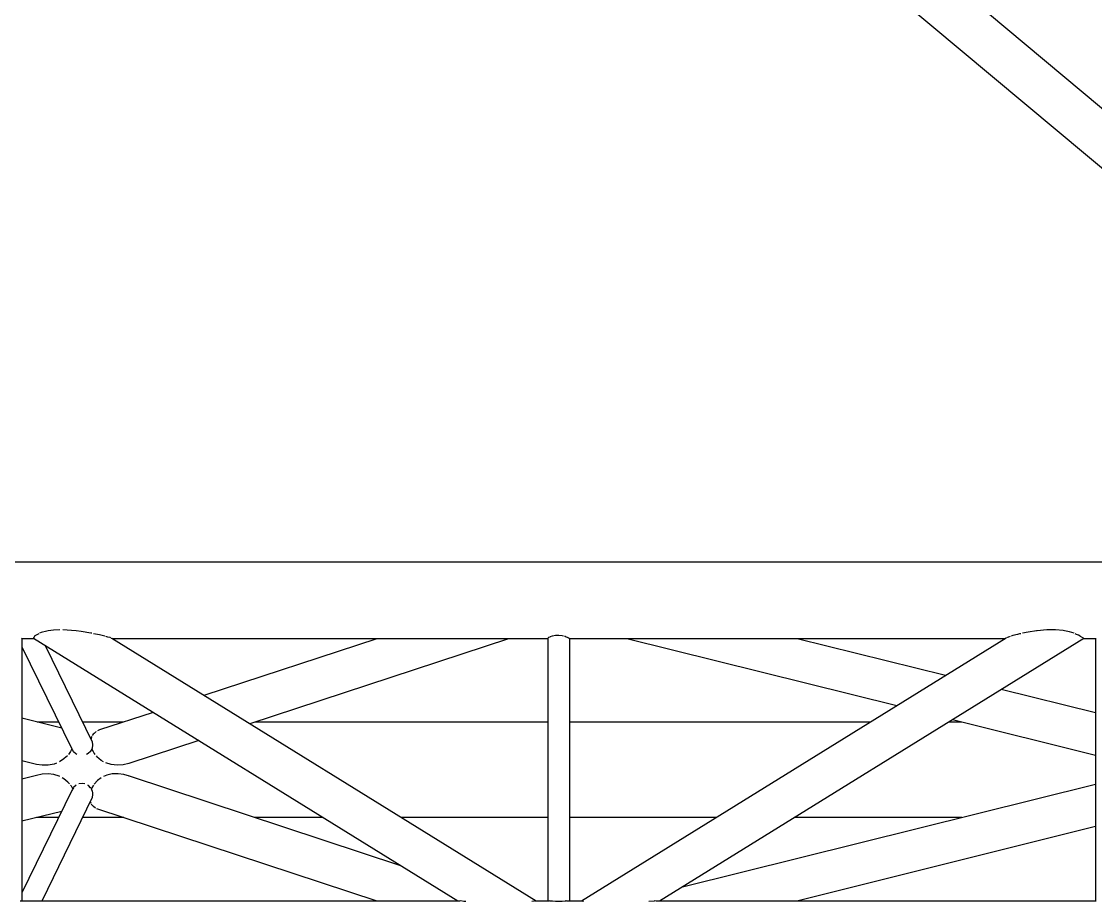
# Model space of a CAD drawing. Header units: millimetres. Extents: x 150209.93 to 150215.05, y 136675.65 to 136679.93.
# Drawn here: x 150211.1227 to 150211.2369, y 136678.7649 to 136678.8585 of the extents above; entities that cross this region are included whole.
import ezdxf

# ---------------------------------------------------------------- set-up
doc = ezdxf.new("R2010")
doc.units = ezdxf.units.MM
doc.header["$LTSCALE"] = 0.25
doc.linetypes.add('CENTER', pattern=[50.8, 31.75, -6.35, 6.35, -6.35])
doc.linetypes.add('XKITLINE00', pattern=[0])

# ---------------------------------------------------------------- blocks, each defined once
blk = doc.blocks.new('çatıı')
at = {"color": 8, "linetype": 'CENTER'}
blk.add_line((10096.38, 17290.27), (11839.99, 15830.27), dxfattribs=at)
at = {"color": 8, "linetype": 'XKITLINE00'}
for p, q in [((11763.8, 15909.97), (10139.3, 17270.22)), ((11763.8, 15878.19), (10108.5, 17264.24)), ((11718.61, 15850.57), (10454.11, 15850.57)), ((10985.9, 15813.99), (10982.94, 15813.26)), ((10986.69, 15814.07), (10985.9, 15813.99)), ((10989.5, 15814.55), (10986.69, 15814.07)), ((10992.93, 15814.67), (10989.5, 15814.55)), ((10998.96, 15814.41), (10994.5, 15814.67)), ((11001.46, 15814.07), (10998.96, 15814.41)), ((11004.22, 15813.79), (11001.46, 15814.07)), ((11512.07, 15814.07), (11507.54, 15813.45)), ((11512.36, 15814.13), (11512.07, 15814.07)), ((11517.43, 15814.62), (11512.36, 15814.13)), ((11522.09, 15814.68), (11517.43, 15814.62)), ((11526.1, 15814.28), (11522.09, 15814.68)), ((11526.9, 15814.07), (11526.1, 15814.28)), ((11529.56, 15813.63), (11526.9, 15814.07)), ((10972.49, 15810.27), (10972.63, 15810.09)), ((10972.73, 15810.06), (10972.63, 15810.09)), ((10972.73, 15810.06), (10972.73, 15670.57)), ((10979.1, 15809.97), (10972.73, 15809.97)), ((10978.8, 15810.27), (10978.79, 15810.17)), ((11204.46, 15670.57), (10978.79, 15810.17)), ((10978.86, 15810.68), (10978.81, 15810.35)), ((10979.21, 15810.84), (10978.86, 15810.68)), ((10979.38, 15811.17), (10979.21, 15810.84)), ((10979.51, 15811.45), (10979.44, 15811.3)), ((10980.9, 15812.18), (10979.51, 15811.45)), ((10980.97, 15812.28), (10980.9, 15812.18)), ((10981.73, 15812.65), (10980.97, 15812.28)), ((10982.94, 15813.26), (10982.09, 15812.84)), ((11009.26, 15812.98), (11004.22, 15813.79)), ((11009.9, 15812.84), (11009.26, 15812.98)), ((11012.83, 15812.18), (11010.72, 15812.65)), ((11013.84, 15812.01), (11012.83, 15812.18)), ((11016.81, 15811.3), (11013.84, 15812.01)), ((11018.32, 15810.84), (11017.33, 15811.18)), ((11019.56, 15810.53), (11018.32, 15810.84)), ((11019.9, 15810.35), (11019.56, 15810.53)), ((11020.39, 15810.09), (11020.04, 15810.27)), ((11020.44, 15810.07), (11020.39, 15810.09)), ((11245.95, 15670.57), (11020.44, 15810.07)), ((11252.32, 15809.97), (11020.59, 15809.97)), ((11161.29, 15809.97), (11069.45, 15779.75)), ((11231.36, 15809.97), (11093.78, 15764.7)), ((11252.36, 15810.27), (11252.32, 15810.23)), ((11252.32, 15810.23), (11252.32, 15670.57)), ((11252.6, 15810.59), (11252.41, 15810.35)), ((11253.23, 15810.84), (11252.6, 15810.59)), ((11253.41, 15810.96), (11253.23, 15810.84)), ((11254.02, 15811.17), (11253.41, 15810.96)), ((11254.67, 15811.4), (11254.39, 15811.3)), ((11256.26, 15811.64), (11254.67, 15811.4)), ((11258.02, 15811.67), (11256.26, 15811.64)), ((11259.78, 15811.49), (11258.02, 15811.67)), ((11260.53, 15811.3), (11259.78, 15811.49)), ((11261.37, 15811.1), (11261.06, 15811.17)), ((11261.97, 15810.84), (11261.37, 15811.1)), ((11262.63, 15810.68), (11261.97, 15810.84)), ((11263.44, 15810.33), (11262.63, 15810.68)), ((11263.48, 15810.27), (11263.62, 15810.09)), ((11263.72, 15810.06), (11263.62, 15810.09)), ((11263.72, 15810.06), (11263.72, 15670.57)), ((11495.45, 15809.97), (11263.72, 15809.97)), ((11495.93, 15810.27), (11270.09, 15670.57)), ((11437.68, 15774.24), (11294.22, 15809.97)), ((11537.06, 15810.05), (11311.58, 15670.57)), ((11463.69, 15790.33), (11384.83, 15809.97)), ((11496.92, 15810.8), (11496.06, 15810.35)), ((11497.08, 15810.84), (11496.92, 15810.8)), ((11498.07, 15811.17), (11497.08, 15810.84)), ((11499.45, 15811.64), (11498.46, 15811.3)), ((11501.84, 15812.18), (11499.45, 15811.64)), ((11503.02, 15812.52), (11501.84, 15812.18)), ((11503.67, 15812.65), (11503.02, 15812.52)), ((11507.54, 15813.45), (11504.56, 15812.84)), ((11532.06, 15812.84), (11529.56, 15813.63)), ((11533.22, 15812.18), (11532.46, 15812.65)), ((11534.35, 15811.83), (11533.22, 15812.18)), ((11535.22, 15811.3), (11534.35, 15811.83)), ((11535.76, 15810.98), (11535.44, 15811.17)), ((11535.76, 15810.98), (11535.82, 15810.84)), ((11536.74, 15810.41), (11535.82, 15810.84)), ((11536.74, 15810.41), (11536.74, 15810.35)), ((11536.75, 15810.27), (11536.77, 15810.09)), ((11537.06, 15810.05), (11536.77, 15810.09)), ((11543.31, 15809.97), (11536.94, 15809.97)), ((11543.34, 15810.28), (11543.31, 15810.23)), ((11543.31, 15810.23), (11543.31, 15670.57)), ((10972.73, 15805.69), (10999.24, 15751.39)), ((10985.02, 15806.32), (11010, 15755.12)), ((11543.31, 15770.51), (11493.27, 15782.97)), ((11042.37, 15770.84), (11013.96, 15761.49)), ((10993.94, 15762.39), (10972.73, 15767.67)), ((10992.33, 15765.67), (10980.73, 15765.67)), ((11026.66, 15765.67), (11004.85, 15765.67)), ((11252.32, 15765.67), (11096.73, 15765.67)), ((11423.83, 15765.67), (11263.72, 15765.67)), ((11472.09, 15765.67), (11465.32, 15765.67)), ((11543.31, 15747.94), (11467.26, 15766.88)), ((11009.48, 15756.87), (11009.36, 15756.44)), ((11009.55, 15757.55), (11009.48, 15756.87)), ((11009.79, 15757.97), (11009.55, 15757.55)), ((11010.49, 15759.23), (11010.07, 15758.48)), ((11011.03, 15759.68), (11010.49, 15759.23)), ((11011.93, 15760.55), (11011.03, 15759.68)), ((11012.04, 15760.6), (11011.93, 15760.55)), ((11013.96, 15761.49), (11012.94, 15761.02)), ((10999.3, 15751.4), (10998.56, 15750.09)), ((10999.19, 15751.62), (10999.24, 15751.39)), ((10999.24, 15751.39), (10999.31, 15751.23)), ((10999.34, 15751.3), (10999.31, 15751.23)), ((10999.31, 15751.23), (10999.93, 15750.09)), ((11009.85, 15751.34), (11009.19, 15750.19)), ((11010, 15751.74), (11009.85, 15751.34)), ((11009.87, 15751.36), (11009.9, 15751.23)), ((11009.9, 15751.23), (11010.58, 15750.09)), ((11010, 15755.12), (11010.21, 15753.58)), ((11010.18, 15753.41), (11010, 15751.74)), ((11010.21, 15753.58), (11010.18, 15753.41)), ((11066.69, 15755.79), (11029.6, 15743.59)), ((10994.93, 15746.05), (10992.75, 15744.61)), ((10995.16, 15746.3), (10994.93, 15746.05)), ((10996.86, 15747.79), (10995.16, 15746.3)), ((10998.55, 15750.06), (10997.41, 15748.47)), ((10998.56, 15750.09), (10998.55, 15750.06)), ((11001.27, 15748.75), (11000.02, 15749.92)), ((11001.88, 15748.47), (11001.27, 15748.75)), ((11007.93, 15748.95), (11007, 15748.47)), ((11009.09, 15750.09), (11007.93, 15748.95)), ((11009.19, 15750.19), (11009.09, 15750.09)), ((11010.58, 15750.09), (11011.06, 15749.05)), ((11011.06, 15749.05), (11011.53, 15748.47)), ((11012.09, 15747.79), (11012.71, 15747.03)), ((11013.66, 15746.3), (11012.71, 15747.03)), ((11014.81, 15745.28), (11013.66, 15746.3)), ((10980.39, 15743.19), (10972.73, 15745.1)), ((10983.54, 15742.71), (10980.39, 15743.19)), ((10986.72, 15742.78), (10983.54, 15742.71)), ((10989.78, 15743.38), (10986.72, 15742.78)), ((10991.1, 15743.9), (10989.78, 15743.38)), ((11016.04, 15744.61), (11014.81, 15745.28)), ((11020.21, 15743.04), (11017.33, 15743.92)), ((11023.32, 15742.68), (11020.21, 15743.04)), ((11026.51, 15742.87), (11023.32, 15742.68)), ((11029.6, 15743.59), (11026.51, 15742.87)), ((10980.51, 15737.34), (10972.73, 15735.4)), ((10983.51, 15738.04), (10980.51, 15737.34)), ((10986.61, 15738.21), (10983.51, 15738.04)), ((10989.65, 15737.83), (10986.61, 15738.21)), ((10992.49, 15736.93), (10989.65, 15737.83)), ((10992.91, 15736.7), (10992.49, 15736.93)), ((10994.98, 15735.55), (10994.16, 15736.01)), ((10996.04, 15734.61), (10994.98, 15735.55)), ((10997.12, 15733.79), (10996.04, 15734.61)), ((11012.86, 15734.61), (11011.03, 15732.75)), ((11012.9, 15734.65), (11012.86, 15734.61)), ((11014.76, 15736.01), (11012.9, 15734.65)), ((11017.74, 15737.42), (11016.1, 15736.7)), ((11020.68, 15738.08), (11017.74, 15737.42)), ((11023.78, 15738.2), (11020.68, 15738.08)), ((11026.88, 15737.78), (11023.78, 15738.2)), ((11029.82, 15736.83), (11026.88, 15737.78)), ((11029.91, 15736.78), (11029.82, 15736.83)), ((11174.1, 15689.35), (11029.82, 15736.83)), ((10999.3, 15729.29), (10972.73, 15674.86)), ((10997.12, 15733.79), (10997.95, 15732.81)), ((10998.51, 15732.15), (10998.86, 15731.75)), ((10998.86, 15731.75), (10999.33, 15730.8)), ((10999.3, 15729.29), (10999.25, 15729.04)), ((10999.61, 15729.89), (10999.3, 15729.29)), ((10999.33, 15730.8), (10999.78, 15730.13)), ((10999.8, 15730.25), (10999.61, 15729.89)), ((11000.1, 15730.8), (10999.8, 15730.25)), ((10999.8, 15730.25), (10999.82, 15730.22)), ((11001.44, 15732.13), (11000.18, 15730.96)), ((11001.48, 15732.15), (11001.44, 15732.13)), ((11003.01, 15732.85), (11002.93, 15732.81)), ((11004.77, 15733.06), (11003.01, 15732.85)), ((11006.12, 15732.81), (11004.77, 15733.06)), ((11008.1, 15731.92), (11007.65, 15732.15)), ((11009.22, 15730.8), (11008.1, 15731.92)), ((11009.35, 15730.67), (11009.22, 15730.8)), ((11009.35, 15730.67), (11009.56, 15730.31)), ((11009.56, 15730.31), (11009.69, 15729.88)), ((11009.73, 15730.59), (11009.6, 15730.24)), ((11009.69, 15729.88), (11010.04, 15728.88)), ((11009.88, 15730.8), (11009.73, 15730.59)), ((11010.68, 15732.15), (11009.88, 15730.8)), ((11010.04, 15728.88), (11010.13, 15728.04)), ((11543.31, 15732.56), (11323.15, 15677.73)), ((11010.04, 15725.5), (10983.24, 15670.57)), ((11009.02, 15723.42), (11009.31, 15722.62)), ((11010.06, 15725.62), (11010.04, 15725.5)), ((11010.25, 15727.04), (11010.07, 15725.74)), ((11010.14, 15727.91), (11010.22, 15727.22)), ((11010.22, 15727.22), (11010.25, 15727.04)), ((10993.97, 15718.22), (10972.73, 15712.93)), ((11009.56, 15722.12), (11010.44, 15721.11)), ((11010.44, 15721.11), (11010.7, 15720.74)), ((11011.87, 15719.98), (11010.7, 15720.74)), ((11161.48, 15670.57), (11012.44, 15719.62)), ((10992.33, 15714.87), (10980.52, 15714.87)), ((11026.85, 15714.87), (11004.85, 15714.87)), ((11132.84, 15714.87), (11096.47, 15714.87)), ((11252.32, 15714.87), (11174.33, 15714.87)), ((11341.71, 15714.87), (11263.72, 15714.87)), ((11472.29, 15714.87), (11383.2, 15714.87)), ((11543.31, 15710.09), (11384.63, 15670.57)), ((11205.26, 15670.57), (10971.76, 15670.57)), ((11205.36, 15670.57), (11205.31, 15670.57)), ((11205.92, 15670.6), (11205.36, 15670.57)), ((11205.4, 15670.57), (11205.36, 15670.57)), ((11207.56, 15670.38), (11205.92, 15670.6)), ((11208.64, 15670.29), (11207.56, 15670.38)), ((11244.79, 15670.48), (11243.71, 15670.29)), ((11245.03, 15670.6), (11244.79, 15670.48)), ((11245.53, 15670.57), (11245.03, 15670.6)), ((11252.7, 15670.57), (11245.56, 15670.57)), ((11253.23, 15670.6), (11252.75, 15670.57)), ((11253.34, 15670.57), (11253.22, 15670.57)), ((11253.41, 15670.56), (11253.23, 15670.6)), ((11254.67, 15670.4), (11253.41, 15670.56)), ((11256.26, 15670.31), (11254.67, 15670.4)), ((11258.02, 15670.3), (11256.26, 15670.31)), ((11259.78, 15670.37), (11258.02, 15670.3)), ((11261.37, 15670.51), (11259.78, 15670.37)), ((11261.97, 15670.6), (11261.37, 15670.51)), ((11262.08, 15670.57), (11261.8, 15670.57)), ((11262.27, 15670.57), (11261.86, 15670.58)), ((11262.63, 15670.57), (11261.97, 15670.6)), ((11262.63, 15670.57), (11262.58, 15670.57)), ((11262.7, 15670.57), (11262.63, 15670.57)), ((11270.19, 15670.57), (11262.75, 15670.57)), ((11270.26, 15670.59), (11270.18, 15670.57)), ((11270.37, 15670.6), (11270.26, 15670.59)), ((11270.99, 15670.32), (11270.37, 15670.6)), ((11271.16, 15670.29), (11270.99, 15670.32)), ((11308.75, 15670.55), (11305.89, 15670.29)), ((11309.11, 15670.6), (11308.75, 15670.55)), ((11309.76, 15670.57), (11309.11, 15670.6)), ((11543.69, 15670.57), (11309.84, 15670.57))]:
    blk.add_line(p, q, dxfattribs=at)

msp = doc.modelspace()

# ---------------------------------------------------------------- block references
at = {"xscale": 0.0002000170049888334, "yscale": 0.0002000170049888334, "zscale": 0.0002000170049888334}
msp.add_blockref('çatıı', (150208.92807, 136675.63059), dxfattribs=at)

doc.saveas('drawing.dxf')
